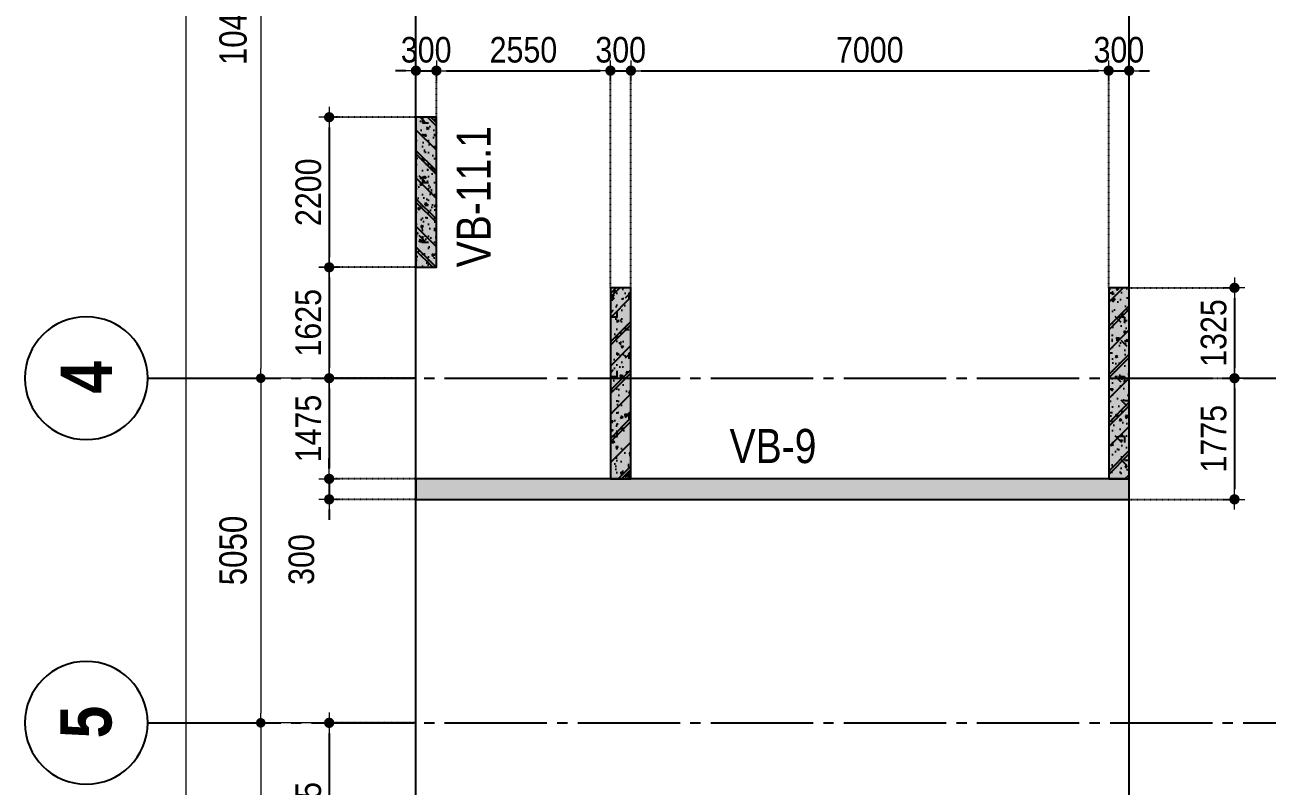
# Model space of a CAD drawing. Header units: millimetres. Extents: x -3973692 to -2843767, y 592734 to 838475.
# Drawn here: x -2877375 to -2859173, y 734603 to 745760 of the extents above; entities that cross this region are included whole.
import ezdxf
from ezdxf.enums import TextEntityAlignment as Align

# ---------------------------------------------------------------- set-up
doc = ezdxf.new("R2010")
doc.units = ezdxf.units.MM
doc.header["$MEASUREMENT"] = 0
doc.header["$PDMODE"] = 3
doc.header["$PDSIZE"] = -20
for name, pattern in [('CHG_XX_Luoi truc-Block B$0$MB_Luoi truc-150-TWB$0$Center101', [13, 10, -1, 1, -1]), ('DIVIDE2', [15.87499999999999, 6.349999999999998, -3.174999999999998, 0, -3.174999999999998, 0, -3.174999999999998]), ('HIDDEN5', [2.8375, 1.25, -1.5875])]:
    doc.linetypes.add(name, pattern=pattern)
doc.layers.get('0').update_dxf_attribs({"lineweight": 9})
doc.layers.get('Defpoints').update_dxf_attribs({"color": 10, "lineweight": 0})
for name, color, linetype, lineweight in [("'S_General_Dim_1", 1, 'Continuous', 18), ("'S_General_Divide_3 Intermediate", 3, 'DIVIDE2', 40), ('CHG_XX_Cot_Block B-T8-15$0$DBAO', 3, 'Continuous', 13), ('CHG_XX_Luoi truc-Block B$0$Dim 200', 1, 'Continuous', 5), ('TEXT', 7, 'Continuous', 15)]:
    doc.layers.add(name, color=color, linetype=linetype, lineweight=lineweight)
for name, color, linetype in [('CHG_XX_Cot_Block B-T8-15$0$mb_cot tang 14-17 twb$0$Concrete Hatch', 218, 'Continuous'), ('CHG_XX_Cot_Block B-T8-15$0$mb_cot tang 14-17 twb$0$Concrete Line', 6, 'Continuous'), ('CHG_XX_Cot_Block B-T8-15$0$mb_cot tang 14-17 twb$0$Concrete Solid', 216, 'Continuous'), ('CHG_XX_Cot_Block B-T8-15$0$mb_cot tang 4-8 twb$0$Concrete Hatch', 218, 'Continuous'), ('CHG_XX_Cot_Block B-T8-15$0$mb_cot tang 4-8 twb$0$Concrete Line', 6, 'Continuous'), ('CHG_XX_Cot_Block B-T8-15$0$mb_cot tang 4-8 twb$0$Concrete Solid', 216, 'Continuous'), ('CHG_XX_Luoi truc-Block B$0$MB_Luoi truc-150-TWB$0$Grid', 34, 'Continuous'), ('CHG_XX_Luoi truc-Block B$0$MB_Luoi truc-150-TWB$0$Grid Line', 251, 'CHG_XX_Luoi truc-Block B$0$MB_Luoi truc-150-TWB$0$Center101'), ('dim', 1, 'Continuous')]:
    doc.layers.add(name, color=color, linetype=linetype)
doc.styles.add('arial', font='arial.ttf', dxfattribs={"width": 0.85})
doc.styles.add('CHG_XX_Luoi truc-Block B$0$MB_Luoi truc-150-TWB$0$Grid A-F$0$VNI-HelveCB', font='')
doc.styles.add('CHG_XX_Luoi truc-Block B$0$Star-HelCon', font='')
doc.styles.add('TTP-HelCon', font='')
doc.styles.get('CHG_XX_Luoi truc-Block B$0$MB_Luoi truc-150-TWB$0$Grid A-F$0$VNI-HelveCB').set_extended_font_data('VNI-Helve-Condense', bold=True)
doc.styles.get('CHG_XX_Luoi truc-Block B$0$Star-HelCon').set_extended_font_data('VNI-Helve-Condense')
doc.styles.get('TTP-HelCon').set_extended_font_data('VNI-Helve-Condense')
doc.dimstyles.new('150', dxfattribs={"dimscale": 150, "dimtxt": 2.5, "dimasz": 1, "dimexe": 0, "dimexo": 0, "dimgap": 0.75, "dimtad": 1, "dimdec": 0, "dimzin": 9, "dimdsep": 46, "dimtxsty": 'arial', "dimblk1": 'DIMDOT', "dimblk2": 'DIMDOT', "dimsah": 1, "dimcen": 2, "dimdle": 3, "dimclre": 8, "dimclrt": 2, "dimadec": 0, "dimazin": 0, "dimtfac": 1, "dimtdec": 0, "dimtix": 1, "dimtmove": 2, "dimatfit": 3, "dimldrblk": 'DIMPIJL', "dimfxl": 1, "dimtvp": 1.8, "dimtolj": 1, "dimtzin": 0, "dimarcsym": 0})
doc.dimstyles.new('CHG_XX_Luoi truc-Block B$0$Dim 200', dxfattribs={"dimscale": 200, "dimtxt": 2, "dimasz": 0.7, "dimexe": 1, "dimexo": 1, "dimgap": 1, "dimtad": 1, "dimdec": 0, "dimzin": 12, "dimdsep": 46, "dimtxsty": 'CHG_XX_Luoi truc-Block B$0$Star-HelCon', "dimblk": 'CHG_XX_Luoi truc-Block B$0$_Dot', "dimcen": 1, "dimclrd": 256, "dimclre": 256, "dimclrt": 3, "dimadec": 0, "dimazin": 0, "dimtfac": 1, "dimtdec": 0, "dimtix": 1, "dimtmove": 2, "dimatfit": 3, "dimldrblk": 'CHG_XX_Luoi truc-Block B$0$HTT Arrow 30', "dimfxl": 1, "dimtolj": 1, "dimtzin": 0, "dimarcsym": 0})

# ---------------------------------------------------------------- blocks, each defined once
blk = doc.blocks.new('*U3043')
at = {"layer": 'CHG_XX_Luoi truc-Block B$0$MB_Luoi truc-150-TWB$0$Grid', "lineweight": -2}
blk.add_line((0, -3), (0, 0), dxfattribs=at)
blk.add_circle((0, -9), 6, dxfattribs=at)
at = {"layer": 'CHG_XX_Luoi truc-Block B$0$MB_Luoi truc-150-TWB$0$Grid Line'}
blk.add_line((0, 0), (0, 189), dxfattribs=at)
at = {"layer": 'CHG_XX_Luoi truc-Block B$0$MB_Luoi truc-150-TWB$0$Grid', "lineweight": -2, "style": 'CHG_XX_Luoi truc-Block B$0$MB_Luoi truc-150-TWB$0$Grid A-F$0$VNI-HelveCB'}
for tag, p in [('GRIDSUB', (0, 198)), ('GRID', (0, -9))]:
    blk.add_attdef(tag, text='', height=5, dxfattribs=at).set_placement(p, align=Align.MIDDLE)
blk = doc.blocks.new('CHG_XX_Luoi truc-Block B$0$_Dot')
at = {"color": 0, "linetype": 'ByBlock', "lineweight": -2}
blk.add_line((-0.5, 0), (-1, 0), dxfattribs=at)
at = {"color": 0, "linetype": 'ByBlock', "const_width": 0.5}
blk.add_lwpolyline([(-0.25, 0, 1), (0.25, 0, 1)], format="xyb", close=True, dxfattribs=at)
blk = doc.blocks.new('*D3052')
at = {"layer": 'CHG_XX_Luoi truc-Block B$0$Dim 200', "lineweight": -2, "transparency": 16777216}
for p, q in [((8025584.807259982, 1114648.634998515), (8023615.11232847, 1114648.634998515)), ((8023815.11232847, 1114508.634998515), (8023815.11232847, 1104338.634998515)), ((8025584.807259982, 1104198.634998515), (8023615.11232847, 1104198.634998515))]:
    blk.add_line(p, q, dxfattribs=at)
at = {"layer": 'Defpoints', "color": 0, "transparency": 16777216}
for p in [(8025784.807259982, 1114648.634998515), (8023815.11232847, 1104198.634998515), (8025784.807259982, 1104198.634998515)]:
    blk.add_point(p, dxfattribs=at)
at = {"layer": 'CHG_XX_Luoi truc-Block B$0$Dim 200', "lineweight": -2, "transparency": 16777216, "xscale": 140, "yscale": 140, "zscale": 140}
for p, rotation in [((8023815.11232847, 1114648.634998515), 90), ((8023815.11232847, 1104198.634998515), 270)]:
    blk.add_blockref('CHG_XX_Luoi truc-Block B$0$_Dot', p, dxfattribs=dict(at, rotation=rotation))
at = {"layer": 'CHG_XX_Luoi truc-Block B$0$Dim 200', "color": 3, "transparency": 16777216, "insert": (8023410.845661803, 1109423.634998517), "char_height": 400, "attachment_point": 5, "rotation": 90, "style": 'CHG_XX_Luoi truc-Block B$0$Star-HelCon'}
blk.add_mtext('\\A1;10450', dxfattribs=at)
blk = doc.blocks.new('CHG_XX_Luoi truc-Block B$0$HTT Arrow 30')
blk.add_hatch(color=256).paths.add_polyline_path([(-2.5, 0.3750000000000002), (-2.5, -0.3749999999999998), (0, 0)])
at = {"color": 0, "linetype": 'ByBlock', "lineweight": -2}
for p, q in [((0, 0), (-2.5, 0.3750000000000002)), ((-2.5, -0.3749999999999998), (-2.5, 0.3750000000000002)), ((0, 0), (-2.5, -0.3749999999999998))]:
    blk.add_line(p, q, dxfattribs=at)
blk = doc.blocks.new('*D3053')
at = {"layer": 'CHG_XX_Luoi truc-Block B$0$Dim 200', "lineweight": -2, "transparency": 16777216}
for p, q in [((8025584.807259982, 1104198.634998515), (8023615.11232847, 1104198.634998515)), ((8023815.11232847, 1104058.634998515), (8023815.11232847, 1099288.634998515)), ((8025584.807259982, 1099148.634998515), (8023615.11232847, 1099148.634998515))]:
    blk.add_line(p, q, dxfattribs=at)
at = {"layer": 'Defpoints', "color": 0, "transparency": 16777216}
for p in [(8025784.807259982, 1104198.634998515), (8023815.11232847, 1099148.634998515), (8025784.807259982, 1099148.634998515)]:
    blk.add_point(p, dxfattribs=at)
at = {"layer": 'CHG_XX_Luoi truc-Block B$0$Dim 200', "lineweight": -2, "transparency": 16777216, "xscale": 140, "yscale": 140, "zscale": 140}
for p, rotation in [((8023815.11232847, 1104198.634998515), 90), ((8023815.11232847, 1099148.634998515), 270)]:
    blk.add_blockref('CHG_XX_Luoi truc-Block B$0$_Dot', p, dxfattribs=dict(at, rotation=rotation))
at = {"layer": 'CHG_XX_Luoi truc-Block B$0$Dim 200', "color": 3, "transparency": 16777216, "insert": (8023410.845661803, 1101673.634998517), "char_height": 400, "attachment_point": 5, "rotation": 90, "style": 'CHG_XX_Luoi truc-Block B$0$Star-HelCon'}
blk.add_mtext('\\A1;5050', dxfattribs=at)
blk = doc.blocks.new('*D3054')
at = {"layer": 'CHG_XX_Luoi truc-Block B$0$Dim 200', "lineweight": -2, "transparency": 16777216}
for p, q in [((8025584.807259982, 1099148.634998515), (8023615.11232847, 1099148.634998515)), ((8023815.11232847, 1099008.634998515), (8023815.11232847, 1089888.634998515)), ((8025584.807259982, 1089748.634998515), (8023615.11232847, 1089748.634998515))]:
    blk.add_line(p, q, dxfattribs=at)
at = {"layer": 'Defpoints', "color": 0, "transparency": 16777216}
for p in [(8025784.807259982, 1099148.634998515), (8023815.11232847, 1089748.634998515), (8025784.807259982, 1089748.634998515)]:
    blk.add_point(p, dxfattribs=at)
at = {"layer": 'CHG_XX_Luoi truc-Block B$0$Dim 200', "lineweight": -2, "transparency": 16777216, "xscale": 140, "yscale": 140, "zscale": 140}
for p, rotation in [((8023815.11232847, 1099148.634998515), 90), ((8023815.11232847, 1089748.634998515), 270)]:
    blk.add_blockref('CHG_XX_Luoi truc-Block B$0$_Dot', p, dxfattribs=dict(at, rotation=rotation))
at = {"layer": 'CHG_XX_Luoi truc-Block B$0$Dim 200', "color": 3, "transparency": 16777216, "insert": (8023410.845661803, 1094448.634998517), "char_height": 400, "attachment_point": 5, "rotation": 90, "style": 'CHG_XX_Luoi truc-Block B$0$Star-HelCon'}
blk.add_mtext('\\A1;9400', dxfattribs=at)
blk = doc.blocks.new('*D3045')
at = {"layer": 'CHG_XX_Luoi truc-Block B$0$Dim 200', "lineweight": -2, "transparency": 16777216}
for p, q in [((8024551.736513704, 1125848.634998515), (8022515.368761293, 1125848.634998515)), ((8022715.368761293, 1125708.634998515), (8022715.368761293, 1047588.634998515)), ((8023790.975346348, 1047448.634998515), (8022515.368761293, 1047448.634998515))]:
    blk.add_line(p, q, dxfattribs=at)
at = {"layer": 'Defpoints', "color": 0, "transparency": 16777216}
for p in [(8024751.736513704, 1125848.634998515), (8022715.368761293, 1047448.634998515), (8023990.975346348, 1047448.634998515)]:
    blk.add_point(p, dxfattribs=at)
at = {"layer": 'CHG_XX_Luoi truc-Block B$0$Dim 200', "lineweight": -2, "transparency": 16777216, "xscale": 140, "yscale": 140, "zscale": 140}
for p, rotation in [((8022715.368761293, 1125848.634998515), 90), ((8022715.368761293, 1047448.634998515), 270)]:
    blk.add_blockref('CHG_XX_Luoi truc-Block B$0$_Dot', p, dxfattribs=dict(at, rotation=rotation))
at = {"layer": 'CHG_XX_Luoi truc-Block B$0$Dim 200', "color": 3, "transparency": 16777216, "insert": (8022311.102094626, 1086648.634998517), "char_height": 400, "attachment_point": 5, "rotation": 90, "style": 'CHG_XX_Luoi truc-Block B$0$Star-HelCon'}
blk.add_mtext('\\A1;78400', dxfattribs=at)
blk = doc.blocks.new('*U3186')
at = {"layer": 'CHG_XX_Cot_Block B-T8-15$0$mb_cot tang 4-8 twb$0$Concrete Hatch'}
h = blk.add_hatch(dxfattribs=at)
h.set_pattern_fill('CONCRETE', color=256, scale=50, style=0, pattern_type=2)
h.set_pattern_definition([(45, (650, -149.9999999999999), (-176.7766952966369, 176.7766952966369), []), (45, (650, -99.99999999999986), (-353.5533905932737, 353.5533905932738), []), (49.99999999999999, (650, -149.9999999999999), (358.6300913003767, -31.37606749129755), [37.5, -412.5]), (355, (650, -149.9999999999999), (-69.3756668065, 376.0960668500059), [30, -330]), (100.4514, (679.8858399999999, -152.6146699999998), (289.2546908570108, 344.7197710304768), [31.870095, -350.571056]), (46.18420000000002, (650, -49.99999999999986), (533.6205243128222, -82.75950716450905), [56.24999999999996, -618.7499999999994]), (96.6356, (694.4683725, -56.89665349999987), (467.3313527743517, 487.0589354502209), [47.805144, -525.8565]), (351.1842, (650, -49.99999999999986), (467.3309725668136, 487.0593004626623), [45, -495]), (21, (700, -74.99999999999986), (298.4535260592309, -201.3094453326694), [37.5, -412.5]), (326.0000000000001, (700, -74.99999999999986), (121.6576659607909, 362.5750225234265), [30, -330]), (71.4514, (724.8711165, -91.77580299999985), (420.111314290745, 161.2652483549762), [31.870095, -350.571056]), (37.50000000000001, (650, -149.9999999999999), (6.079927658645334, 166.4469269156558), [0, -326, 0, -335, 0, -331.25]), (7.499999999999999, (650, -149.9999999999999), (131.5347687210743, 197.2058559411801), [0, -191, 0, -318.5, 0, -126.25]), (327.5, (538.5, -149.9999999999999), (266.9112180862045, -11.2774358671899), [0, -125, 0, -390, 0, -517.5]), (317.5, (488.5, -149.9999999999999), (291.5930846711931, 50.05249116615882), [0, -162.5, 0, -259, 0, -367.5]), (0, (825, 25.00000000000014), (0, 875), [87.5, -787.5]), (0, (1087.5, 200.0000000000001), (0, 875), [87.5, -787.5]), (0, (912.5, 550.0000000000001), (0, 875), [87.5, -350, 87.5, -350]), (90, (825, 25.00000000000014), (-875, 5.35782974626967e-14), [87.5, -787.5]), (90, (912.5, 550.0000000000001), (-875, 5.35782974626967e-14), [87.5, -787.5]), (90, (1175, 200.0000000000001), (-875, 5.35782974626967e-14), [87.5, -787.5]), (90, (1350, 462.5000000000001), (-875, 5.35782974626967e-14), [87.5, -787.5]), (135, (912.5, 25.00000000000014), (-875.016357447105, 8.881784197001252e-14), [123.76, -1113.7]), (135, (1000, 550.0000000000001), (-875.016357447105, 8.881784197001252e-14), [123.76, -1113.7]), (45, (1087.5, 200.0000000000001), (8.881784197001252e-14, 875.016357447105), [123.76, -247.485, 123.76, -742.455]), (0, (475, -149.9999999999999), (87.5, 87.5), [-175, 0])])
h.paths.add_polyline_path([(-750, 100), (-750, -199.9999999999999), (1450, -200), (1450, 100)])
at = {"layer": 'CHG_XX_Cot_Block B-T8-15$0$mb_cot tang 4-8 twb$0$Concrete Solid'}
blk.add_hatch(color=256, dxfattribs=at).paths.add_polyline_path([(-750, 100), (-750, -199.9999999999999), (1450, -200), (1450, 100)])
at = {"layer": 'CHG_XX_Cot_Block B-T8-15$0$mb_cot tang 4-8 twb$0$Concrete Line'}
blk.add_lwpolyline([(-750, 100), (-750, -199.9999999999999), (1450, -200), (1450, 100)], close=True, dxfattribs=at)
blk = doc.blocks.new('*U3177')
at = {"layer": 'CHG_XX_Cot_Block B-T8-15$0$mb_cot tang 14-17 twb$0$Concrete Hatch'}
h = blk.add_hatch(dxfattribs=at)
h.set_pattern_fill('CONCRETE', color=256, scale=50, style=0, pattern_type=2)
h.set_pattern_definition([(45, (-6900, -49.99999999999986), (-176.7766952966369, 176.7766952966369), []), (45, (-6900, 1.4210854715202e-13), (-353.5533905932737, 353.5533905932738), []), (49.99999999999999, (-6900, -49.99999999999986), (358.6300913003767, -31.37606749129755), [37.5, -412.5]), (355, (-6900, -49.99999999999986), (-69.3756668065, 376.0960668500059), [30, -330]), (100.4514, (-6870.11416, -52.61466999999985), (289.2546908570108, 344.7197710304768), [31.870095, -350.571056]), (46.18420000000001, (-6900, 50.00000000000014), (533.6205243128222, -82.75950716450905), [56.25, -618.75]), (96.6356, (-6855.5316275, 43.10334650000013), (467.3313527743517, 487.0589354502209), [47.805144, -525.8565]), (351.1842, (-6900, 50.00000000000014), (467.3309725668136, 487.0593004626623), [45, -495]), (21, (-6850, 25.00000000000014), (298.4535260592309, -201.3094453326694), [37.5, -412.5]), (326.0000000000001, (-6850, 25.00000000000014), (121.6576659607909, 362.5750225234265), [30, -330]), (71.4514, (-6825.1288835, 8.224197000000146), (420.111314290745, 161.2652483549762), [31.870095, -350.571056]), (37.50000000000001, (-6900, -49.99999999999986), (6.079927658645334, 166.4469269156558), [0, -326, 0, -335, 0, -331.25]), (7.499999999999999, (-6900, -49.99999999999986), (131.5347687210743, 197.2058559411801), [0, -191, 0, -318.5, 0, -126.25]), (327.5, (-7011.5, -49.99999999999986), (266.9112180862045, -11.2774358671899), [0, -125, 0, -390, 0, -517.5]), (317.5, (-7061.5, -49.99999999999986), (291.5930846711931, 50.05249116615882), [0, -162.5, 0, -259, 0, -367.5]), (0, (-6725, 125.0000000000001), (0, 875), [87.5, -787.5]), (0, (-6462.5, 300.0000000000001), (0, 875), [87.5, -787.5]), (0, (-6637.5, 650.0000000000001), (0, 875), [87.5, -350, 87.5, -350]), (90, (-6725, 125.0000000000001), (-875, 5.35782974626967e-14), [87.5, -787.5]), (90, (-6637.5, 650.0000000000001), (-875, 5.35782974626967e-14), [87.5, -787.5]), (90, (-6375, 300.0000000000001), (-875, 5.35782974626967e-14), [87.5, -787.5]), (90, (-6200, 562.5000000000001), (-875, 5.35782974626967e-14), [87.5, -787.5]), (135, (-6637.5, 125.0000000000001), (-875.016357447105, 8.881784197001252e-14), [123.76, -1113.7]), (135, (-6550, 650.0000000000001), (-875.016357447105, 8.881784197001252e-14), [123.76, -1113.7]), (45, (-6462.5, 300.0000000000001), (8.881784197001252e-14, 875.016357447105), [123.76, -247.485, 123.76, -742.455]), (0, (-7075, -49.99999999999986), (87.5, 87.5), [-175, 0])])
h.paths.add_polyline_path([(-8650, 150), (-8650, -149.9999999999999), (1800, -150), (1800, 150)])
at = {"layer": 'CHG_XX_Cot_Block B-T8-15$0$mb_cot tang 14-17 twb$0$Concrete Solid'}
blk.add_hatch(color=256, dxfattribs=at).paths.add_polyline_path([(-8650, 150), (-8650, -149.9999999999999), (1800, -150), (1800, 150)])
at = {"layer": 'CHG_XX_Cot_Block B-T8-15$0$mb_cot tang 14-17 twb$0$Concrete Line'}
blk.add_lwpolyline([(-8650, 150), (-8650, -149.9999999999999), (1800, -150), (1800, 150)], close=True, dxfattribs=at)
blk = doc.blocks.new('*U3179')
at = {"layer": 'CHG_XX_Cot_Block B-T8-15$0$mb_cot tang 14-17 twb$0$Concrete Hatch'}
h = blk.add_hatch(dxfattribs=at)
h.set_pattern_fill('CONCRETE', color=256, scale=50, style=0, pattern_type=2)
h.set_pattern_definition([(45, (-250, 2450.000000000058), (-176.7766952966369, 176.7766952966369), []), (45, (-250, 2500.000000000058), (-353.5533905932737, 353.5533905932738), []), (49.99999999999999, (-250, 2450.000000000058), (358.6300913003767, -31.37606749129755), [37.5, -412.5]), (355, (-250, 2450.000000000058), (-69.3756668065, 376.0960668500059), [30, -330]), (100.4514, (-220.11416, 2447.385330000058), (289.2546908570108, 344.7197710304768), [31.870095, -350.571056]), (46.18420000000001, (-250, 2550.000000000058), (533.6205243128222, -82.75950716450905), [56.25, -618.75]), (96.6356, (-205.5316275, 2543.103346500058), (467.3313527743517, 487.0589354502209), [47.805144, -525.8565]), (351.1842, (-250, 2550.000000000058), (467.3309725668136, 487.0593004626623), [45, -495]), (21, (-200, 2525.000000000058), (298.4535260592309, -201.3094453326694), [37.5, -412.5]), (326.0000000000001, (-200, 2525.000000000058), (121.6576659607909, 362.5750225234265), [30, -330]), (71.4514, (-175.1288835, 2508.224197000058), (420.111314290745, 161.2652483549762), [31.870095, -350.571056]), (37.50000000000001, (-250, 2450.000000000058), (6.079927658645334, 166.4469269156558), [0, -326, 0, -335, 0, -331.25]), (7.499999999999999, (-250, 2450.000000000058), (131.5347687210743, 197.2058559411801), [0, -191, 0, -318.5, 0, -126.25]), (327.5, (-361.5, 2450.000000000058), (266.9112180862045, -11.2774358671899), [0, -125, 0, -390, 0, -517.5]), (317.5, (-411.5, 2450.000000000058), (291.5930846711931, 50.05249116615882), [0, -162.5, 0, -259, 0, -367.5]), (0, (-75, 2625.000000000058), (0, 875), [87.5, -787.5]), (0, (187.5, 2800.000000000058), (0, 875), [87.5, -787.5]), (0, (12.5, 3150.000000000058), (0, 875), [87.5, -350, 87.5, -350]), (90, (-75, 2625.000000000058), (-875, 5.35782974626967e-14), [87.5, -787.5]), (90, (12.5, 3150.000000000058), (-875, 5.35782974626967e-14), [87.5, -787.5]), (90, (275, 2800.000000000058), (-875, 5.35782974626967e-14), [87.5, -787.5]), (90, (450, 3062.500000000058), (-875, 5.35782974626967e-14), [87.5, -787.5]), (135, (12.5, 2625.000000000058), (-875.016357447105, 8.881784197001252e-14), [123.76, -1113.7]), (135, (100, 3150.000000000058), (-875.016357447105, 8.881784197001252e-14), [123.76, -1113.7]), (45, (187.5, 2800.000000000058), (8.881784197001252e-14, 875.016357447105), [123.76, -247.485, 123.76, -742.455]), (0, (-425, 2450.000000000058), (87.5, 87.5), [-175, 0])])
h.paths.add_polyline_path([(-250, 2650.000000000058), (-250, -149.9999999999999), (50, -150), (50, 2650.000000000058)])
at = {"layer": 'CHG_XX_Cot_Block B-T8-15$0$mb_cot tang 14-17 twb$0$Concrete Solid'}
blk.add_hatch(color=256, dxfattribs=at).paths.add_polyline_path([(-250, 2650.000000000058), (-250, -149.9999999999999), (50, -150), (50, 2650.000000000058)])
at = {"layer": 'CHG_XX_Cot_Block B-T8-15$0$mb_cot tang 14-17 twb$0$Concrete Line'}
blk.add_lwpolyline([(-250, 2650.000000000058), (-250, -149.9999999999999), (50, -150), (50, 2650.000000000058)], close=True, dxfattribs=at)
blk = doc.blocks.new('b')
at = {"layer": 'TEXT', "color": 3, "style": 'TTP-HelCon'}
blk.add_text('VB-11.1', height=500, rotation=90, dxfattribs=at).set_placement((-21602.84100012342, -20024.99999295396))
blk.add_text('VB-9', height=500, dxfattribs=at).set_placement((-18104.45861466695, -22893.53375006863))
blk = doc.blocks.new('DIMDOT')
for p, q in [((1, 0), (-1, 0)), ((0, -1), (0, 1))]:
    blk.add_line(p, q)
at = {"const_width": 0.5}
blk.add_lwpolyline([(-0.25, 0, 1), (0.25, 0, 1)], format="xyb", close=True, dxfattribs=at)
blk = doc.blocks.new('*D1055')
at = {"layer": "'S_General_Dim_1", "color": 8, "linetype": 'HIDDEN5', "lineweight": -2, "transparency": 16777216}
for p, q in [((-2871645.198556935, 744406.0114566322), (-2872916.355607328, 744406.0114566322)), ((-2871645.19855694, 742206.0114566322), (-2872916.355607328, 742206.0114566322))]:
    blk.add_line(p, q, dxfattribs=at)
at = {"layer": "'S_General_Dim_1", "color": 0, "lineweight": -2, "transparency": 16777216}
blk.add_line((-2872916.355607328, 744256.0114566322), (-2872916.355607328, 742356.0114566322), dxfattribs=at)
at = {"layer": 'Defpoints', "color": 0, "transparency": 16777216}
for p in [(-2871645.198556935, 744406.0114566322), (-2872916.355607328, 742206.0114566322), (-2871645.19855694, 742206.0114566322)]:
    blk.add_point(p, dxfattribs=at)
at = {"layer": "'S_General_Dim_1", "color": 0, "lineweight": -2, "transparency": 16777216, "xscale": 150, "yscale": 150, "zscale": 150}
for p, rotation in [((-2872916.355607328, 744406.0114566322), 90), ((-2872916.355607328, 742206.0114566322), 270)]:
    blk.add_blockref('DIMDOT', p, dxfattribs=dict(at, rotation=rotation))
at = {"layer": "'S_General_Dim_1", "color": 2, "transparency": 16777216, "insert": (-2873220.320477723, 743306.0114566329), "char_height": 375, "attachment_point": 5, "rotation": 90, "style": 'arial'}
blk.add_mtext('\\A1;2200', dxfattribs=at)
blk = doc.blocks.new('DIMPIJL')
at = {"linetype": 'ByBlock'}
blk.add_solid([(-2.5, 0.4166666666666686), (-2.5, -0.4166666666666686), (0, 0)], dxfattribs=at)
blk = doc.blocks.new('*D1056')
at = {"layer": "'S_General_Dim_1", "color": 8, "linetype": 'HIDDEN5', "lineweight": -2, "transparency": 16777216}
for p, q in [((-2871645.198556935, 735531.0114495863), (-2872916.35560733, 735531.0114495863)), ((-2871645.198563455, 732806.0114342232), (-2872916.35560733, 732806.0114342232))]:
    blk.add_line(p, q, dxfattribs=at)
at = {"layer": "'S_General_Dim_1", "color": 0, "lineweight": -2, "transparency": 16777216}
blk.add_line((-2872916.35560733, 735381.0114495863), (-2872916.35560733, 732956.0114342232), dxfattribs=at)
at = {"layer": 'Defpoints', "color": 0, "transparency": 16777216}
for p in [(-2871645.198556935, 735531.0114495863), (-2872916.35560733, 732806.0114342232), (-2871645.198563455, 732806.0114342232)]:
    blk.add_point(p, dxfattribs=at)
at = {"layer": "'S_General_Dim_1", "color": 0, "lineweight": -2, "transparency": 16777216, "xscale": 150, "yscale": 150, "zscale": 150}
for p, rotation in [((-2872916.35560733, 735531.0114495863), 90), ((-2872916.35560733, 732806.0114342232), 270)]:
    blk.add_blockref('DIMDOT', p, dxfattribs=dict(at, rotation=rotation))
at = {"layer": "'S_General_Dim_1", "color": 2, "transparency": 16777216, "insert": (-2873220.320477725, 734168.5114419054), "char_height": 375, "attachment_point": 5, "rotation": 90, "style": 'arial'}
blk.add_mtext('\\A1;2725', dxfattribs=at)
blk = doc.blocks.new('*D1026')
at = {"layer": "'S_General_Dim_1", "color": 8, "linetype": 'HIDDEN5', "lineweight": -2, "transparency": 16777216}
for p, q in [((-2871645.19855694, 742206.0114566322), (-2872916.35560733, 742206.0114566322)), ((-2871645.19855694, 740581.0114495863), (-2872916.35560733, 740581.0114495863))]:
    blk.add_line(p, q, dxfattribs=at)
at = {"layer": "'S_General_Dim_1", "color": 0, "lineweight": -2, "transparency": 16777216}
blk.add_line((-2872916.35560733, 742056.0114566322), (-2872916.35560733, 740731.0114495863), dxfattribs=at)
at = {"layer": 'Defpoints', "color": 0, "transparency": 16777216}
for p in [(-2871645.19855694, 742206.0114566322), (-2872916.35560733, 740581.0114495863), (-2871645.19855694, 740581.0114495863)]:
    blk.add_point(p, dxfattribs=at)
at = {"layer": "'S_General_Dim_1", "color": 0, "lineweight": -2, "transparency": 16777216, "xscale": 150, "yscale": 150, "zscale": 150}
for p, rotation in [((-2872916.35560733, 742206.0114566322), 90), ((-2872916.35560733, 740581.0114495863), 270)]:
    blk.add_blockref('DIMDOT', p, dxfattribs=dict(at, rotation=rotation))
at = {"layer": "'S_General_Dim_1", "color": 2, "transparency": 16777216, "insert": (-2873220.320477725, 741393.5114531099), "char_height": 375, "attachment_point": 5, "rotation": 90, "style": 'arial'}
blk.add_mtext('\\A1;1625', dxfattribs=at)
blk = doc.blocks.new('*D1027')
at = {"layer": "'S_General_Dim_1", "color": 0, "lineweight": -2, "transparency": 16777216}
for p, q in [((-2871795.198556934, 745088.0572044892), (-2871945.198556934, 745088.0572044892)), ((-2871645.198556934, 745088.0572044892), (-2871345.198556939, 745088.0572044892)), ((-2871195.198556939, 745088.0572044892), (-2871045.198556939, 745088.0572044892))]:
    blk.add_line(p, q, dxfattribs=at)
at = {"layer": "'S_General_Dim_1", "color": 8, "linetype": 'HIDDEN5', "lineweight": -2, "transparency": 16777216}
for p, q in [((-2871645.198556934, 744406.0114566322), (-2871645.198556934, 745088.0572044892)), ((-2871345.198556939, 744406.0114566322), (-2871345.198556939, 745088.0572044892))]:
    blk.add_line(p, q, dxfattribs=at)
at = {"layer": 'Defpoints', "color": 0, "transparency": 16777216}
for p in [(-2871345.198556939, 745088.0572044892), (-2871645.198556934, 744406.0114566322), (-2871345.198556939, 744406.0114566322)]:
    blk.add_point(p, dxfattribs=at)
at = {"layer": "'S_General_Dim_1", "color": 0, "lineweight": -2, "transparency": 16777216, "xscale": 150, "yscale": 150, "zscale": 150}
blk.add_blockref('DIMDOT', (-2871645.198556934, 745088.0572044892), dxfattribs=at)
at = {"layer": "'S_General_Dim_1", "color": 0, "lineweight": -2, "transparency": 16777216, "xscale": 150, "yscale": 150, "zscale": 150, "rotation": 180}
blk.add_blockref('DIMDOT', (-2871345.198556939, 745088.0572044892), dxfattribs=at)
at = {"layer": "'S_General_Dim_1", "color": 2, "transparency": 16777216, "insert": (-2871495.198556936, 745392.1499739299), "char_height": 375, "attachment_point": 5, "style": 'arial'}
blk.add_mtext('\\A1;300', dxfattribs=at)
blk = doc.blocks.new('*D1028')
at = {"layer": "'S_General_Dim_1", "color": 8, "linetype": 'HIDDEN5', "lineweight": -2, "transparency": 16777216}
for p, q in [((-2861195.198556936, 741906.0114557461), (-2859651.569719078, 741906.0114557461)), ((-2861195.198556936, 740581.0114495863), (-2859651.569719078, 740581.0114495863))]:
    blk.add_line(p, q, dxfattribs=at)
at = {"layer": "'S_General_Dim_1", "color": 0, "lineweight": -2, "transparency": 16777216}
blk.add_line((-2859651.569719078, 741756.0114557461), (-2859651.569719078, 740731.0114495863), dxfattribs=at)
at = {"layer": 'Defpoints', "color": 0, "transparency": 16777216}
for p in [(-2861195.198556936, 741906.0114557461), (-2861195.198556936, 740581.0114495863), (-2859651.569719078, 740581.0114495863)]:
    blk.add_point(p, dxfattribs=at)
at = {"layer": "'S_General_Dim_1", "color": 0, "lineweight": -2, "transparency": 16777216, "xscale": 150, "yscale": 150, "zscale": 150}
for p, rotation in [((-2859651.569719078, 741906.0114557461), 90), ((-2859651.569719078, 740581.0114495863), 270)]:
    blk.add_blockref('DIMDOT', p, dxfattribs=dict(at, rotation=rotation))
at = {"layer": "'S_General_Dim_1", "color": 2, "transparency": 16777216, "insert": (-2859955.662488518, 741243.511452667), "char_height": 375, "attachment_point": 5, "rotation": 90, "style": 'arial'}
blk.add_mtext('\\A1;1325', dxfattribs=at)
blk = doc.blocks.new('*D1029')
at = {"layer": "'S_General_Dim_1", "color": 8, "linetype": 'HIDDEN5', "lineweight": -2, "transparency": 16777216}
for p, q in [((-2871645.19855694, 740581.0114495863), (-2872916.355607332, 740581.0114495863)), ((-2871645.198556935, 739106.0114508765), (-2872916.355607332, 739106.0114508765))]:
    blk.add_line(p, q, dxfattribs=at)
at = {"layer": "'S_General_Dim_1", "color": 0, "lineweight": -2, "transparency": 16777216}
blk.add_line((-2872916.355607332, 740431.0114495863), (-2872916.355607332, 739256.0114508765), dxfattribs=at)
at = {"layer": 'Defpoints', "color": 0, "transparency": 16777216}
for p in [(-2871645.19855694, 740581.0114495863), (-2872916.355607332, 739106.0114508765), (-2871645.198556935, 739106.0114508765)]:
    blk.add_point(p, dxfattribs=at)
at = {"layer": "'S_General_Dim_1", "color": 0, "lineweight": -2, "transparency": 16777216, "xscale": 150, "yscale": 150, "zscale": 150}
for p, rotation in [((-2872916.355607332, 740581.0114495863), 90), ((-2872916.355607332, 739106.0114508765), 270)]:
    blk.add_blockref('DIMDOT', p, dxfattribs=dict(at, rotation=rotation))
at = {"layer": "'S_General_Dim_1", "color": 2, "transparency": 16777216, "insert": (-2873220.320477727, 739843.511450232), "char_height": 375, "attachment_point": 5, "rotation": 90, "style": 'arial'}
blk.add_mtext('\\A1;1475', dxfattribs=at)
blk = doc.blocks.new('*D1030')
at = {"layer": "'S_General_Dim_1", "color": 0, "lineweight": -2, "transparency": 16777216}
for p, q in [((-2872916.355607335, 739256.0114508765), (-2872916.355607335, 739406.0114508765)), ((-2872916.355607335, 739106.0114508765), (-2872916.355607335, 738806.0114508765)), ((-2872916.355607335, 738656.0114508765), (-2872916.355607335, 738506.0114508765))]:
    blk.add_line(p, q, dxfattribs=at)
at = {"layer": "'S_General_Dim_1", "color": 8, "linetype": 'HIDDEN5', "lineweight": -2, "transparency": 16777216}
for p, q in [((-2871645.198556935, 739106.0114508765), (-2872916.355607335, 739106.0114508765)), ((-2871645.198556935, 738806.0114508765), (-2872916.355607335, 738806.0114508765))]:
    blk.add_line(p, q, dxfattribs=at)
at = {"layer": 'Defpoints', "color": 0, "transparency": 16777216}
for p in [(-2871645.198556935, 739106.0114508765), (-2872916.355607335, 738806.0114508765), (-2871645.198556935, 738806.0114508765)]:
    blk.add_point(p, dxfattribs=at)
at = {"layer": "'S_General_Dim_1", "color": 0, "lineweight": -2, "transparency": 16777216, "xscale": 150, "yscale": 150, "zscale": 150}
for p, rotation in [((-2872916.355607335, 739106.0114508765), 270), ((-2872916.355607335, 738806.0114508765), 90)]:
    blk.add_blockref('DIMDOT', p, dxfattribs=dict(at, rotation=rotation))
at = {"layer": "'S_General_Dim_1", "color": 2, "transparency": 16777216, "insert": (-2873321.812633239, 737923.3854176173), "char_height": 375, "attachment_point": 5, "rotation": 90, "style": 'arial'}
blk.add_mtext('\\A1;300', dxfattribs=at)
blk = doc.blocks.new('*D1031')
at = {"layer": "'S_General_Dim_1", "color": 8, "linetype": 'HIDDEN5', "lineweight": -2, "transparency": 16777216}
for p, q in [((-2871345.198556939, 744406.0114566322), (-2871345.198556939, 745088.0572044892)), ((-2868795.198556937, 741906.0114557459), (-2868795.198556937, 745088.0572044892))]:
    blk.add_line(p, q, dxfattribs=at)
at = {"layer": "'S_General_Dim_1", "color": 0, "lineweight": -2, "transparency": 16777216}
blk.add_line((-2871195.198556939, 745088.0572044892), (-2868945.198556937, 745088.0572044892), dxfattribs=at)
at = {"layer": 'Defpoints', "color": 0, "transparency": 16777216}
for p in [(-2868795.198556937, 745088.0572044892), (-2871345.198556939, 744406.0114566322), (-2868795.198556937, 741906.0114557459)]:
    blk.add_point(p, dxfattribs=at)
at = {"layer": "'S_General_Dim_1", "color": 0, "lineweight": -2, "transparency": 16777216, "xscale": 150, "yscale": 150, "zscale": 150, "rotation": 180}
blk.add_blockref('DIMDOT', (-2871345.198556939, 745088.0572044892), dxfattribs=at)
at = {"layer": "'S_General_Dim_1", "color": 0, "lineweight": -2, "transparency": 16777216, "xscale": 150, "yscale": 150, "zscale": 150}
blk.add_blockref('DIMDOT', (-2868795.198556937, 745088.0572044892), dxfattribs=at)
at = {"layer": "'S_General_Dim_1", "color": 2, "transparency": 16777216, "insert": (-2870070.198556938, 745392.0220748849), "char_height": 375, "attachment_point": 5, "style": 'arial'}
blk.add_mtext('\\A1;2550', dxfattribs=at)
blk = doc.blocks.new('*D1032')
at = {"layer": "'S_General_Dim_1", "color": 0, "lineweight": -2, "transparency": 16777216}
for p, q in [((-2868945.198556937, 745088.0572044892), (-2869095.198556937, 745088.0572044892)), ((-2868795.198556937, 745088.0572044892), (-2868495.198556937, 745088.0572044892)), ((-2868345.198556937, 745088.0572044892), (-2868195.198556937, 745088.0572044892))]:
    blk.add_line(p, q, dxfattribs=at)
at = {"layer": "'S_General_Dim_1", "color": 8, "linetype": 'HIDDEN5', "lineweight": -2, "transparency": 16777216}
for p, q in [((-2868795.198556937, 741906.0114557459), (-2868795.198556937, 745088.0572044892)), ((-2868495.198556937, 741906.0114557459), (-2868495.198556937, 745088.0572044892))]:
    blk.add_line(p, q, dxfattribs=at)
at = {"layer": 'Defpoints', "color": 0, "transparency": 16777216}
for p in [(-2868495.198556937, 745088.0572044892), (-2868795.198556937, 741906.0114557459), (-2868495.198556937, 741906.0114557459)]:
    blk.add_point(p, dxfattribs=at)
at = {"layer": "'S_General_Dim_1", "color": 0, "lineweight": -2, "transparency": 16777216, "xscale": 150, "yscale": 150, "zscale": 150}
blk.add_blockref('DIMDOT', (-2868795.198556937, 745088.0572044892), dxfattribs=at)
at = {"layer": "'S_General_Dim_1", "color": 0, "lineweight": -2, "transparency": 16777216, "xscale": 150, "yscale": 150, "zscale": 150, "rotation": 180}
blk.add_blockref('DIMDOT', (-2868495.198556937, 745088.0572044892), dxfattribs=at)
at = {"layer": "'S_General_Dim_1", "color": 2, "transparency": 16777216, "insert": (-2868645.198556937, 745392.1499739299), "char_height": 375, "attachment_point": 5, "style": 'arial'}
blk.add_mtext('\\A1;300', dxfattribs=at)
blk = doc.blocks.new('*D1033')
at = {"layer": "'S_General_Dim_1", "color": 8, "linetype": 'HIDDEN5', "lineweight": -2, "transparency": 16777216}
for p, q in [((-2868495.198556937, 741906.0114557459), (-2868495.198556937, 745088.0572044892)), ((-2861495.198556937, 741906.0114557459), (-2861495.198556937, 745088.0572044892))]:
    blk.add_line(p, q, dxfattribs=at)
at = {"layer": "'S_General_Dim_1", "color": 0, "lineweight": -2, "transparency": 16777216}
blk.add_line((-2868345.198556937, 745088.0572044892), (-2861645.198556937, 745088.0572044892), dxfattribs=at)
at = {"layer": 'Defpoints', "color": 0, "transparency": 16777216}
for p in [(-2861495.198556937, 745088.0572044892), (-2868495.198556937, 741906.0114557459), (-2861495.198556937, 741906.0114557459)]:
    blk.add_point(p, dxfattribs=at)
at = {"layer": "'S_General_Dim_1", "color": 0, "lineweight": -2, "transparency": 16777216, "xscale": 150, "yscale": 150, "zscale": 150, "rotation": 180}
blk.add_blockref('DIMDOT', (-2868495.198556937, 745088.0572044892), dxfattribs=at)
at = {"layer": "'S_General_Dim_1", "color": 0, "lineweight": -2, "transparency": 16777216, "xscale": 150, "yscale": 150, "zscale": 150}
blk.add_blockref('DIMDOT', (-2861495.198556937, 745088.0572044892), dxfattribs=at)
at = {"layer": "'S_General_Dim_1", "color": 2, "transparency": 16777216, "insert": (-2864995.198556937, 745392.0220748849), "char_height": 375, "attachment_point": 5, "style": 'arial'}
blk.add_mtext('\\A1;7000', dxfattribs=at)
blk = doc.blocks.new('*D1034')
at = {"layer": "'S_General_Dim_1", "color": 0, "lineweight": -2, "transparency": 16777216}
for p, q in [((-2861645.198556937, 745088.0572044892), (-2861795.198556937, 745088.0572044892)), ((-2861495.198556937, 745088.0572044892), (-2861195.198556935, 745088.0572044892)), ((-2861045.198556935, 745088.0572044892), (-2860895.198556935, 745088.0572044892))]:
    blk.add_line(p, q, dxfattribs=at)
at = {"layer": "'S_General_Dim_1", "color": 8, "linetype": 'HIDDEN5', "lineweight": -2, "transparency": 16777216}
for p, q in [((-2861495.198556937, 741906.0114557459), (-2861495.198556937, 745088.0572044892)), ((-2861195.198556935, 741906.0114557461), (-2861195.198556935, 745088.0572044892))]:
    blk.add_line(p, q, dxfattribs=at)
at = {"layer": 'Defpoints', "color": 0, "transparency": 16777216}
for p in [(-2861195.198556935, 745088.0572044892), (-2861495.198556937, 741906.0114557459), (-2861195.198556935, 741906.0114557461)]:
    blk.add_point(p, dxfattribs=at)
at = {"layer": "'S_General_Dim_1", "color": 0, "lineweight": -2, "transparency": 16777216, "xscale": 150, "yscale": 150, "zscale": 150}
blk.add_blockref('DIMDOT', (-2861495.198556937, 745088.0572044892), dxfattribs=at)
at = {"layer": "'S_General_Dim_1", "color": 0, "lineweight": -2, "transparency": 16777216, "xscale": 150, "yscale": 150, "zscale": 150, "rotation": 180}
blk.add_blockref('DIMDOT', (-2861195.198556935, 745088.0572044892), dxfattribs=at)
at = {"layer": "'S_General_Dim_1", "color": 2, "transparency": 16777216, "insert": (-2861345.198556936, 745392.1499739299), "char_height": 375, "attachment_point": 5, "style": 'arial'}
blk.add_mtext('\\A1;300', dxfattribs=at)
blk = doc.blocks.new('*D1035')
at = {"layer": "'S_General_Dim_1", "color": 8, "linetype": 'HIDDEN5', "lineweight": -2, "transparency": 16777216}
for p, q in [((-2861195.198556936, 740581.0114495863), (-2859651.56971908, 740581.0114495863)), ((-2861195.198556938, 738806.0114508765), (-2859651.56971908, 738806.0114508765))]:
    blk.add_line(p, q, dxfattribs=at)
at = {"layer": "'S_General_Dim_1", "color": 0, "lineweight": -2, "transparency": 16777216}
blk.add_line((-2859651.56971908, 740431.0114495863), (-2859651.56971908, 738956.0114508765), dxfattribs=at)
at = {"layer": 'Defpoints', "color": 0, "transparency": 16777216}
for p in [(-2861195.198556936, 740581.0114495863), (-2861195.198556938, 738806.0114508765), (-2859651.56971908, 738806.0114508765)]:
    blk.add_point(p, dxfattribs=at)
at = {"layer": "'S_General_Dim_1", "color": 0, "lineweight": -2, "transparency": 16777216, "xscale": 150, "yscale": 150, "zscale": 150}
for p, rotation in [((-2859651.56971908, 740581.0114495863), 90), ((-2859651.56971908, 738806.0114508765), 270)]:
    blk.add_blockref('DIMDOT', p, dxfattribs=dict(at, rotation=rotation))
at = {"layer": "'S_General_Dim_1", "color": 2, "transparency": 16777216, "insert": (-2859955.534589475, 739693.511450232), "char_height": 375, "attachment_point": 5, "rotation": 90, "style": 'arial'}
blk.add_mtext('\\A1;1775', dxfattribs=at)
blk = doc.blocks.new('CHG_XX_Luoi truc-Block B', base_point=(8026088.360705459, 1047448.634998515))
at = {"layer": 'CHG_XX_Luoi truc-Block B$0$MB_Luoi truc-150-TWB$0$Grid Line'}
for p, q in [((8026088.360705459, 1046158.106275458), (8026088.360705459, 1128272.58077566)), ((8036538.360705458, 1046158.106275256), (8036538.360705458, 1128272.580775458))]:
    blk.add_line(p, q, dxfattribs=at)
at = {"layer": 'CHG_XX_Luoi truc-Block B$0$MB_Luoi truc-150-TWB$0$Grid'}
ref = blk.add_blockref('*U3043', (8022608.235654154, 1104198.634998515), dxfattribs=dict(at, xscale=-150, yscale=150, zscale=150, rotation=270))
ref.add_attrib('GRID', '4', dxfattribs={"lineweight": -2, "height": 750, "rotation": 90, "style": 'CHG_XX_Luoi truc-Block B$0$MB_Luoi truc-150-TWB$0$Grid A-F$0$VNI-HelveCB'}).set_placement((8021258.235654154, 1104210.634998515), align=Align.MIDDLE)
ref = blk.add_blockref('*U3043', (8022608.235654154, 1099148.634998515), dxfattribs=dict(at, xscale=-150, yscale=150, zscale=150, rotation=270))
ref.add_attrib('GRID', '5', dxfattribs={"lineweight": -2, "height": 750, "rotation": 90, "style": 'CHG_XX_Luoi truc-Block B$0$MB_Luoi truc-150-TWB$0$Grid A-F$0$VNI-HelveCB'}).set_placement((8021258.235654154, 1099160.634998515), align=Align.MIDDLE)
at = {"layer": 'CHG_XX_Luoi truc-Block B$0$Dim 200'}
for base, p1, p2, picture, middle in [((8022715.368761293, 1047448.634998515), (8024751.736513704, 1125848.634998515), (8023990.975346348, 1047448.634998515), '*D3045', (8022311.102094626, 1086648.634998517)), ((8023815.11232847, 1104198.634998515), (8025784.807259982, 1114648.634998515), (8025784.807259982, 1104198.634998515), '*D3052', (8023410.845661803, 1109423.634998517)), ((8023815.11232847, 1099148.634998515), (8025784.807259982, 1104198.634998515), (8025784.807259982, 1099148.634998515), '*D3053', (8023410.845661803, 1101673.634998517)), ((8023815.11232847, 1089748.634998515), (8025784.807259982, 1099148.634998515), (8025784.807259982, 1089748.634998515), '*D3054', (8023410.845661803, 1094448.634998517))]:
    dim = blk.add_linear_dim(base=base, p1=p1, p2=p2, angle=90, dimstyle='CHG_XX_Luoi truc-Block B$0$Dim 200', dxfattribs=at)
    dim.commit()
    dim.dimension.update_dxf_attribs({"geometry": picture, "text_midpoint": middle})
blk = doc.blocks.new('CHG_XX_Cot_Block B-T8-15', base_point=(8026088.360705459, 1047448.634998515))
at = {"layer": 'CHG_XX_Cot_Block B-T8-15$0$DBAO'}
blk.add_blockref('CHG_XX_Luoi truc-Block B', (8026088.360705459, 1047448.634998515), dxfattribs=at)
at = {"layer": 'CHG_XX_Cot_Block B-T8-15$0$mb_cot tang 14-17 twb$0$Concrete Line', "rotation": 180}
for name, p in [('*U3179', (8028988.360705455, 1105373.634989312)), ('*U3179', (8036288.360705455, 1105373.634989312)), ('*U3177', (8027888.360705459, 1102573.634984442))]:
    blk.add_blockref(name, p, dxfattribs=at)
at = {"layer": 'CHG_XX_Cot_Block B-T8-15$0$mb_cot tang 4-8 twb$0$Concrete Line', "rotation": 270}
blk.add_blockref('*U3186', (8026288.360681743, 1107273.634890473), dxfattribs=at)

msp = doc.modelspace()

# ---------------------------------------------------------------- block references
at = {"layer": "'S_General_Divide_3 Intermediate"}
msp.add_blockref('CHG_XX_Cot_Block B-T8-15', (-2871645.198556934, 683831.0114495861), dxfattribs=at)
at = {"layer": 'dim'}
msp.add_blockref('b', (-2848945.198556815, 762231.011449586), dxfattribs=at)

# ---------------------------------------------------------------- dimensions: what is measured, and where the dimension line sits
at = {"layer": "'S_General_Dim_1"}
for base, p1, p2, picture, middle in [((-2871345.198556939, 745088.0572044892), (-2871645.198556934, 744406.0114566322), (-2871345.198556939, 744406.0114566322), '*D1027', (-2871495.198556936, 745392.1499739299)), ((-2868795.198556937, 745088.0572044892), (-2871345.198556939, 744406.0114566322), (-2868795.198556937, 741906.0114557459), '*D1031', (-2870070.198556938, 745392.0220748849)), ((-2868495.198556937, 745088.0572044892), (-2868795.198556937, 741906.0114557459), (-2868495.198556937, 741906.0114557459), '*D1032', (-2868645.198556937, 745392.1499739299)), ((-2861495.198556937, 745088.0572044892), (-2868495.198556937, 741906.0114557459), (-2861495.198556937, 741906.0114557459), '*D1033', (-2864995.198556937, 745392.0220748849)), ((-2861195.198556935, 745088.0572044892), (-2861495.198556937, 741906.0114557459), (-2861195.198556935, 741906.0114557461), '*D1034', (-2861345.198556936, 745392.1499739299))]:
    dim = msp.add_linear_dim(base=base, p1=p1, p2=p2, dimstyle='150', dxfattribs=at)
    dim.commit()
    dim.dimension.update_dxf_attribs({"geometry": picture, "text_midpoint": middle})
for base, p1, p2, picture, middle in [((-2872916.355607328, 742206.0114566322), (-2871645.198556934, 744406.0114566319), (-2871645.198556939, 742206.0114566319), '*D1055', (-2873220.320477723, 743306.0114566329)), ((-2872916.35560733, 740581.0114495863), (-2871645.198556939, 742206.0114566319), (-2871645.198556939, 740581.011449586), '*D1026', (-2873220.320477725, 741393.5114531099)), ((-2859651.569719078, 740581.0114495863), (-2861195.198556935, 741906.0114557459), (-2861195.198556935, 740581.011449586), '*D1028', (-2859955.662488518, 741243.511452667)), ((-2872916.355607332, 739106.0114508765), (-2871645.198556939, 740581.011449586), (-2871645.198556934, 739106.0114508762), '*D1029', (-2873220.320477727, 739843.511450232)), ((-2859651.56971908, 738806.0114508765), (-2861195.198556935, 740581.011449586), (-2861195.198556937, 738806.0114508762), '*D1035', (-2859955.534589475, 739693.511450232)), ((-2872916.35560733, 732806.0114342232), (-2871645.198556934, 735531.011449586), (-2871645.198563454, 732806.0114342229), '*D1056', (-2873220.320477725, 734168.5114419054))]:
    dim = msp.add_linear_dim(base=base, p1=p1, p2=p2, angle=90, dimstyle='150', dxfattribs=at)
    dim.commit()
    dim.dimension.update_dxf_attribs({"geometry": picture, "text_midpoint": middle})
dim = msp.add_linear_dim(base=(-2872916.355607335, 738806.0114508765), p1=(-2871645.198556934, 739106.0114508762), p2=(-2871645.198556934, 738806.0114508762), angle=90, dimstyle='150', dxfattribs=at)
dim.commit()
dim.dimension.update_dxf_attribs({"geometry": '*D1030', "text_midpoint": (-2873321.812633239, 737923.3854176173), "dimtype": 160})

doc.saveas('drawing.dxf')
